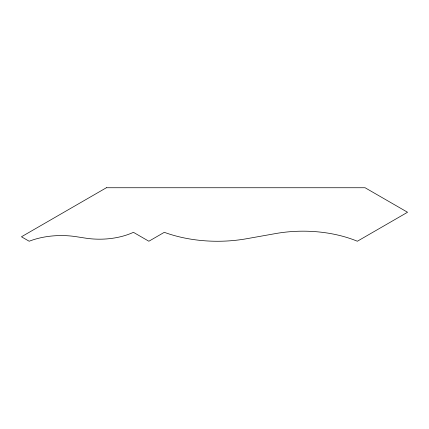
<?xml version="1.0" encoding="UTF-8"?>
<svg xmlns="http://www.w3.org/2000/svg" width="429" height="429" viewBox="0 0 429 429"><rect width="100%" height="100%" fill="white"/><g stroke="black" fill="none" stroke-linecap="round" stroke-linejoin="round"><path stroke-width="0.64" d="M106.392 187.741L21.45 236.781L29.172 241.237A57.497 33.194 0 0 1 76.223 236.695L85.441 238.122A54.274 31.333 0 0 0 133.419 232.32L148.863 241.237L164.307 232.32A99.008 57.164 0 0 0 246.648 238.728L275.616 233.569A93.243 53.834 0 0 1 357.357 241.237L407.55 212.258L365.079 187.741L106.392 187.741"/></g></svg>
